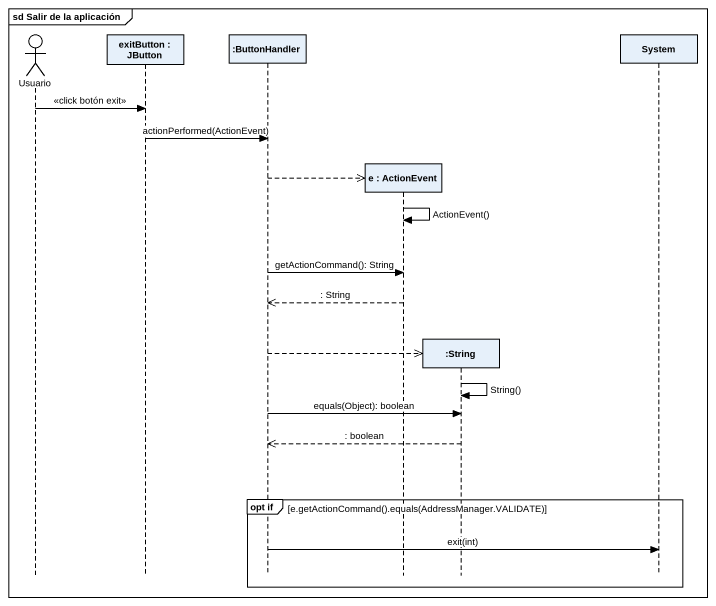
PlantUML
@startuml
mainframe sd Salir de la aplicación
hide footbox
actor Usuario
participant "exitButton : JButton" as exitButton
participant ":ButtonHandler" as ButtonHandler
participant "e : ActionEvent" as e
participant ":String" as String
participant System

Usuario -> exitButton : <<click botón exit>>
exitButton -> ButtonHandler : actionPerformed(ActionEvent)
ButtonHandler -->> e **
e -> e : ActionEvent()
ButtonHandler -> e : getActionCommand(): String
e -->> ButtonHandler : : String
ButtonHandler -->> String **
String -> String : String()
ButtonHandler -> String : equals(Object): boolean
String -->> ButtonHandler : : boolean
group opt if [e.getActionCommand().equals(AddressManager.VALIDATE)]
  ButtonHandler -> System : exit(int)
end
@enduml
